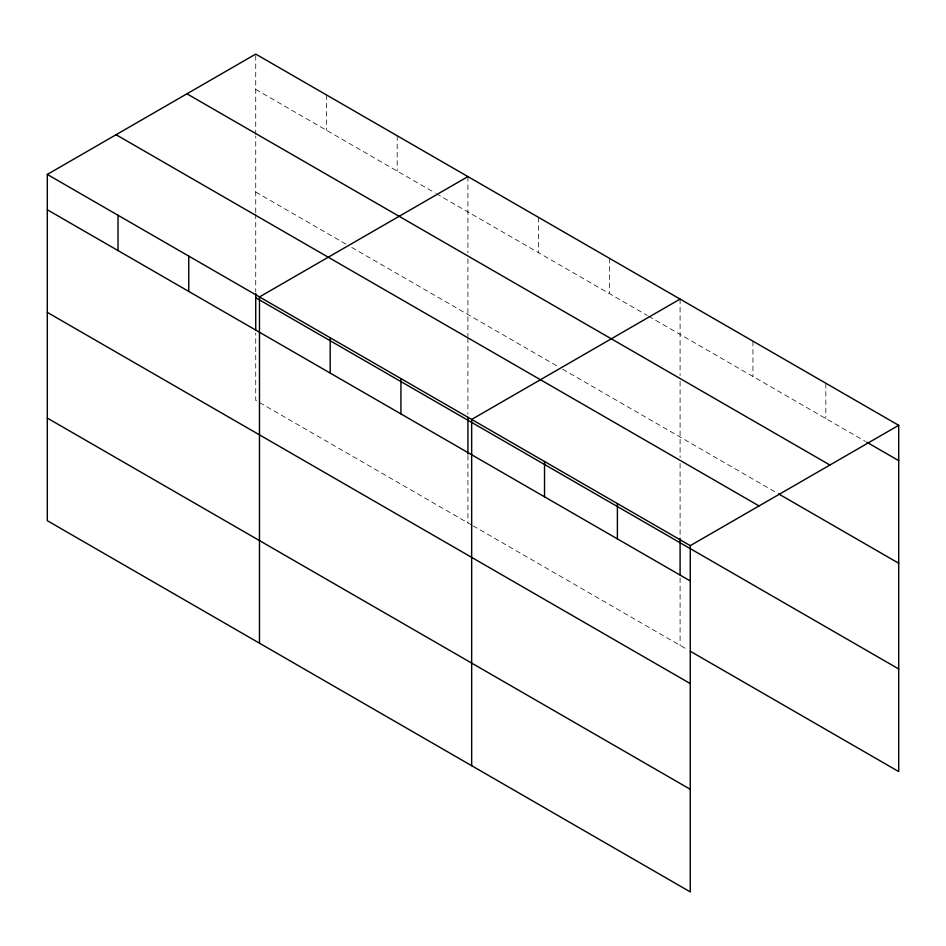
<?xml version="1.0" encoding="UTF-8"?>
<svg xmlns="http://www.w3.org/2000/svg" width="946" height="946" viewBox="0 0 946 946"><rect width="100%" height="100%" fill="white"/><g stroke="black" fill="none" stroke-linecap="round" stroke-linejoin="round"><path stroke-width="0.71" stroke-dasharray="4.73 3.55" d="M255.727 212.578L255.727 136.319M255.727 134.852L255.727 54.088M255.727 89.421L435.077 192.96M436.343 193.694L647.253 315.456M648.518 316.189L865.46 441.439M255.727 192.026L346.662 244.529M351.723 247.438L557.584 366.303M562.634 369.212L777.245 493.126M471.699 525.042L255.727 400.359L255.727 332.921M472.965 525.775L687.766 649.784M825.834 383.236L825.834 418.558M752.957 341.163L752.957 376.484M680.091 299.09L680.091 375.467M680.091 381.321L680.091 457.58M680.091 463.457L680.091 536.879M680.091 577.923L680.091 645.361M609.366 258.258L609.366 293.579M538.641 217.426L538.641 252.748M467.915 176.595L467.915 252.96M467.915 258.826L467.915 336.551M467.915 338.018L467.915 414.372M467.915 455.428L467.915 522.854M397.19 135.763L397.19 171.084M326.465 94.931L326.465 130.252M255.727 214.056L255.727 291.876"/><path stroke-width="1.42" d="M47.3 174.431L690.273 545.641L690.273 891.912L47.3 520.69L47.3 174.431L255.727 54.088L898.7 425.31L898.7 771.569L690.32 651.262M467.915 176.595L259.476 296.926L259.476 643.197M680.091 299.09L471.664 419.433L471.664 765.692M690.273 545.641L898.7 425.31M866.737 442.184L898.7 460.631M186.953 93.808L829.914 465.018M778.534 493.859L898.7 563.237M116.086 134.722L759.047 505.933M255.727 297.742L898.7 668.964M47.3 209.752L690.273 580.962M47.3 312.369L690.273 683.58M47.3 418.085L690.273 789.295M680.091 538.345L680.091 574.991M617.395 503.568L617.395 538.901M544.529 461.506L544.529 496.827M467.915 417.304L467.915 453.962M400.927 378.601L400.927 413.922M330.201 337.769L330.201 373.091M255.727 293.343L255.727 330M188.751 256.094L188.751 291.415M118.025 215.262L118.025 250.584"/></g></svg>
